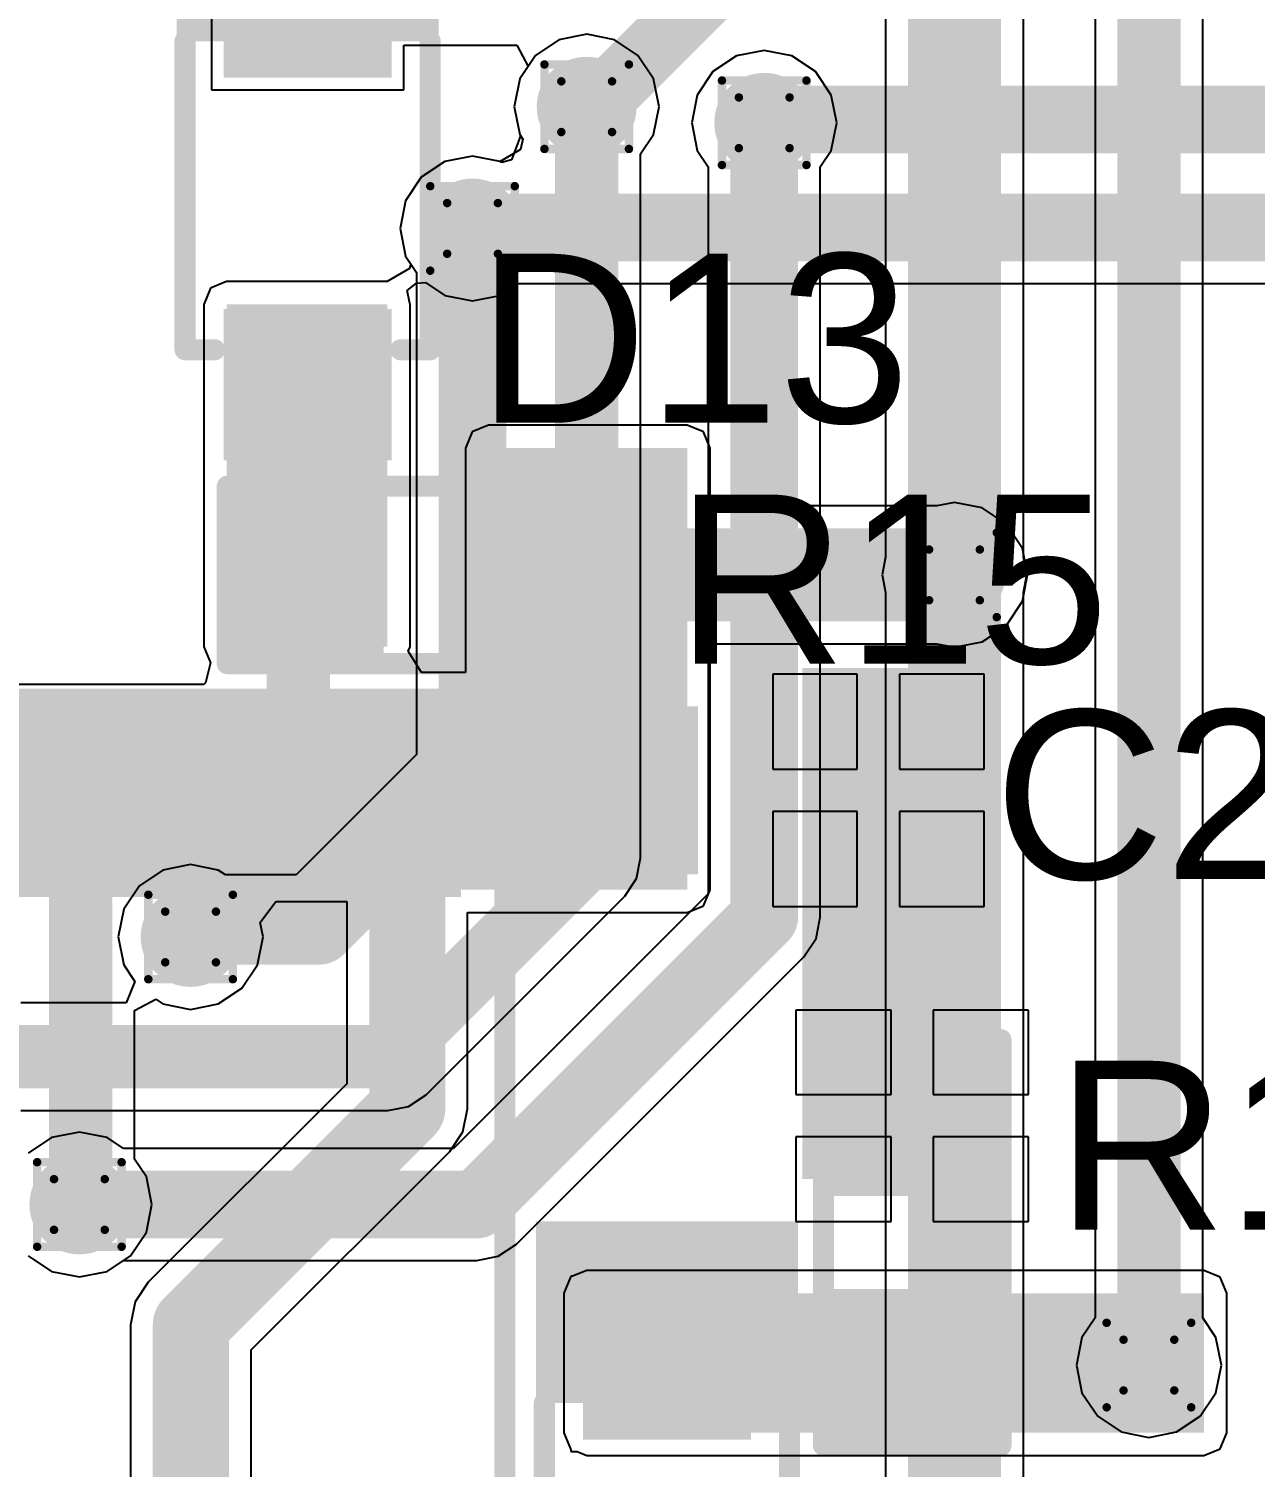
# Model space of a CAD drawing. Header units: inches. Extents: x -0.3 to 9.9, y -0.4 to 5.
# Drawn here: x 1.811 to 2.1011, y 0.5948 to 0.9353 of the extents above; entities that cross this region are included whole.
import ezdxf

# ---------------------------------------------------------------- set-up
doc = ezdxf.new("R2010")
doc.units = ezdxf.units.IN
doc.header["$MEASUREMENT"] = 0
for name, color, linetype in [('Bottom Layer', 5, 'Continuous'), ('Bottom Solder', 6, 'Continuous'), ('Drill Drawing', 1, 'Continuous'), ('Top Layer', 1, 'Continuous'), ('Top Overlay', 2, 'Continuous'), ('Top Paste', 8, 'Continuous'), ('Top Solder', 216, 'Continuous'), ('Via Holes', 16, 'Continuous')]:
    doc.layers.add(name, color=color, linetype=linetype)
doc.styles.add('Arial', font='', dxfattribs={"height": 0.2})
doc.styles.get('Arial').set_extended_font_data('Arial')

# ---------------------------------------------------------------- blocks, each defined once
blk = doc.blocks.new('14_TSSOP_53')
at = {"layer": 'Top Layer'}
for points in [[(-0.12992, 0.08563), (-0.08858, 0.08563), (-0.08858, 0.06791), (-0.12992, 0.06791)], [(0.08858, 0.08563), (0.12992, 0.08563), (0.12992, 0.06791), (0.08858, 0.06791)], [(-0.12992, 0.06004), (-0.08858, 0.06004), (-0.08858, 0.04232), (-0.12992, 0.04232)], [(0.08858, 0.06004), (0.12992, 0.06004), (0.12992, 0.04232), (0.08858, 0.04232)], [(-0.12992, 0.03445), (-0.08858, 0.03445), (-0.08858, 0.01673), (-0.12992, 0.01673)], [(0.08858, 0.03445), (0.12992, 0.03445), (0.12992, 0.01673), (0.08858, 0.01673)], [(-0.12992, 0.00886), (-0.08858, 0.00886), (-0.08858, -0.00886), (-0.12992, -0.00886)], [(0.08858, 0.00886), (0.12992, 0.00886), (0.12992, -0.00886), (0.08858, -0.00886)], [(-0.12992, -0.01673), (-0.08858, -0.01673), (-0.08858, -0.03445), (-0.12992, -0.03445)], [(0.08858, -0.01673), (0.12992, -0.01673), (0.12992, -0.03445), (0.08858, -0.03445)], [(-0.12992, -0.04232), (-0.08858, -0.04232), (-0.08858, -0.06004), (-0.12992, -0.06004)], [(0.08858, -0.04232), (0.12992, -0.04232), (0.12992, -0.06004), (0.08858, -0.06004)], [(-0.12992, -0.06791), (-0.08858, -0.06791), (-0.08858, -0.08563), (-0.12992, -0.08563)], [(0.08858, -0.06791), (0.12992, -0.06791), (0.12992, -0.08563), (0.08858, -0.08563)]]:
    blk.add_hatch(color=1, dxfattribs=at).paths.add_polyline_path(points)
at = {"layer": 'Top Overlay'}
blk.add_hatch(color=2, dxfattribs=at).paths.add_polyline_path([(-0.08401, 0.068), (-0.07301, 0.068), (-0.07301, 0.086), (-0.08401, 0.086)])
at = {"layer": 'Top Paste'}
for points in [[(-0.12992, 0.08563), (-0.08858, 0.08563), (-0.08858, 0.06791), (-0.12992, 0.06791)], [(0.08858, 0.08563), (0.12992, 0.08563), (0.12992, 0.06791), (0.08858, 0.06791)], [(-0.12992, 0.06004), (-0.08858, 0.06004), (-0.08858, 0.04232), (-0.12992, 0.04232)], [(0.08858, 0.06004), (0.12992, 0.06004), (0.12992, 0.04232), (0.08858, 0.04232)], [(-0.12992, 0.03445), (-0.08858, 0.03445), (-0.08858, 0.01673), (-0.12992, 0.01673)], [(0.08858, 0.03445), (0.12992, 0.03445), (0.12992, 0.01673), (0.08858, 0.01673)], [(-0.12992, 0.00886), (-0.08858, 0.00886), (-0.08858, -0.00886), (-0.12992, -0.00886)], [(0.08858, 0.00886), (0.12992, 0.00886), (0.12992, -0.00886), (0.08858, -0.00886)], [(-0.12992, -0.01673), (-0.08858, -0.01673), (-0.08858, -0.03445), (-0.12992, -0.03445)], [(0.08858, -0.01673), (0.12992, -0.01673), (0.12992, -0.03445), (0.08858, -0.03445)], [(-0.12992, -0.04232), (-0.08858, -0.04232), (-0.08858, -0.06004), (-0.12992, -0.06004)], [(0.08858, -0.04232), (0.12992, -0.04232), (0.12992, -0.06004), (0.08858, -0.06004)], [(-0.12992, -0.06791), (-0.08858, -0.06791), (-0.08858, -0.08563), (-0.12992, -0.08563)], [(0.08858, -0.06791), (0.12992, -0.06791), (0.12992, -0.08563), (0.08858, -0.08563)]]:
    blk.add_hatch(color=8, dxfattribs=at).paths.add_polyline_path(points)
at = {"layer": 'Top Solder'}
for points in [[(-0.13392, 0.08963), (-0.08458, 0.08963), (-0.08458, 0.06391), (-0.13392, 0.06391)], [(0.08458, 0.08963), (0.13392, 0.08963), (0.13392, 0.06391), (0.08458, 0.06391)], [(-0.13392, 0.06404), (-0.08458, 0.06404), (-0.08458, 0.03832), (-0.13392, 0.03832)], [(0.08458, 0.06404), (0.13392, 0.06404), (0.13392, 0.03832), (0.08458, 0.03832)], [(-0.13392, 0.03845), (-0.08458, 0.03845), (-0.08458, 0.01273), (-0.13392, 0.01273)], [(0.08458, 0.03845), (0.13392, 0.03845), (0.13392, 0.01273), (0.08458, 0.01273)], [(-0.13392, 0.01286), (-0.08458, 0.01286), (-0.08458, -0.01286), (-0.13392, -0.01286)], [(0.08458, 0.01286), (0.13392, 0.01286), (0.13392, -0.01286), (0.08458, -0.01286)], [(-0.13392, -0.01273), (-0.08458, -0.01273), (-0.08458, -0.03845), (-0.13392, -0.03845)], [(0.08458, -0.01273), (0.13392, -0.01273), (0.13392, -0.03845), (0.08458, -0.03845)], [(-0.13392, -0.03832), (-0.08458, -0.03832), (-0.08458, -0.06404), (-0.13392, -0.06404)], [(0.08458, -0.03832), (0.13392, -0.03832), (0.13392, -0.06404), (0.08458, -0.06404)], [(-0.13392, -0.06391), (-0.08458, -0.06391), (-0.08458, -0.08963), (-0.13392, -0.08963)], [(0.08458, -0.06391), (0.13392, -0.06391), (0.13392, -0.08963), (0.08458, -0.08963)]]:
    blk.add_hatch(color=216, dxfattribs=at).paths.add_polyline_path(points)
at = {"layer": 'Top Overlay'}
for points, const_width in [([(-0.09, 0.1), (0.09, 0.1)], 0.005), ([(-0.09, 0.1), (-0.09, 0.092)], 0.005), ([(0.09, 0.1), (0.09, 0.092)], 0.005), ([(-0.141, 0.082), (-0.136, 0.077)], 0.00787), ([(-0.141, 0.082), (-0.141, 0.072)], 0.00787), ([(-0.136, 0.077), (-0.141, 0.072)], 0.00787), ([(-0.09, -0.092), (-0.09, -0.1)], 0.005), ([(0.09, -0.092), (0.09, -0.1)], 0.005), ([(-0.09, -0.1), (0.09, -0.1)], 0.005)]:
    blk.add_lwpolyline(points, dxfattribs=dict(at, const_width=const_width))
for points, const_width in [([(-0.09125, 0.1, 1), (-0.08875, 0.1, 1)], 0.0025), ([(-0.09125, 0.1, 1), (-0.08875, 0.1, 1)], 0.0025), ([(0.08875, 0.1, 1), (0.09125, 0.1, 1)], 0.0025), ([(0.08875, 0.1, 1), (0.09125, 0.1, 1)], 0.0025), ([(-0.09125, 0.092, 1), (-0.08875, 0.092, 1)], 0.0025), ([(0.08875, 0.092, 1), (0.09125, 0.092, 1)], 0.0025), ([(-0.14297, 0.082, 1), (-0.13903, 0.082, 1)], 0.00394), ([(-0.14297, 0.082, 1), (-0.13903, 0.082, 1)], 0.00394), ([(-0.13797, 0.077, 1), (-0.13403, 0.077, 1)], 0.00394), ([(-0.13797, 0.077, 1), (-0.13403, 0.077, 1)], 0.00394), ([(-0.14297, 0.072, 1), (-0.13903, 0.072, 1)], 0.00394), ([(-0.14297, 0.072, 1), (-0.13903, 0.072, 1)], 0.00394), ([(-0.09125, -0.092, 1), (-0.08875, -0.092, 1)], 0.0025), ([(0.08875, -0.092, 1), (0.09125, -0.092, 1)], 0.0025), ([(-0.09125, -0.1, 1), (-0.08875, -0.1, 1)], 0.0025), ([(-0.09125, -0.1, 1), (-0.08875, -0.1, 1)], 0.0025), ([(0.08875, -0.1, 1), (0.09125, -0.1, 1)], 0.0025), ([(0.08875, -0.1, 1), (0.09125, -0.1, 1)], 0.0025)]:
    blk.add_lwpolyline(points, format="xyb", close=True, dxfattribs=dict(at, const_width=const_width))
blk = doc.blocks.new('R___0603_86')
at = {"layer": 'Top Layer'}
for points in [[(-0.015, 0.0175), (-0.015, -0.0175), (-0.045, -0.0175), (-0.045, 0.0175)], [(0.045, 0.0175), (0.045, -0.0175), (0.015, -0.0175), (0.015, 0.0175)]]:
    blk.add_hatch(color=1, dxfattribs=at).paths.add_polyline_path(points)
at = {"layer": 'Top Paste'}
for points in [[(-0.015, 0.0175), (-0.015, -0.0175), (-0.045, -0.0175), (-0.045, 0.0175)], [(0.045, 0.0175), (0.045, -0.0175), (0.015, -0.0175), (0.015, 0.0175)]]:
    blk.add_hatch(color=8, dxfattribs=at).paths.add_polyline_path(points)
at = {"layer": 'Top Solder'}
for points in [[(-0.011, 0.0215), (-0.011, -0.0215), (-0.049, -0.0215), (-0.049, 0.0215)], [(0.049, 0.0215), (0.049, -0.0215), (0.011, -0.0215), (0.011, 0.0215)]]:
    blk.add_hatch(color=216, dxfattribs=at).paths.add_polyline_path(points)
at = {"layer": 'Top Overlay', "const_width": 0.005}
for points in [[(0.048, 0.021), (-0.048, 0.021)], [(-0.048, -0.021), (-0.048, 0.021)], [(0.048, -0.021), (0.048, 0.021)], [(0.048, -0.021), (-0.048, -0.021)]]:
    blk.add_lwpolyline(points, dxfattribs=at)
at = {"layer": 'Top Overlay', "const_width": 0.0025}
for points in [[(-0.04925, 0.021, 1), (-0.04675, 0.021, 1)], [(-0.04925, 0.021, 1), (-0.04675, 0.021, 1)], [(0.04675, 0.021, 1), (0.04925, 0.021, 1)], [(0.04675, 0.021, 1), (0.04925, 0.021, 1)], [(-0.04925, -0.021, 1), (-0.04675, -0.021, 1)], [(-0.04925, -0.021, 1), (-0.04675, -0.021, 1)], [(0.04675, -0.021, 1), (0.04925, -0.021, 1)], [(0.04675, -0.021, 1), (0.04925, -0.021, 1)]]:
    blk.add_lwpolyline(points, format="xyb", close=True, dxfattribs=at)
blk = doc.blocks.new('R___0603_89')
at = {"layer": 'Top Layer'}
for points in [[(-0.015, 0.0175), (-0.015, -0.0175), (-0.045, -0.0175), (-0.045, 0.0175)], [(0.045, 0.0175), (0.045, -0.0175), (0.015, -0.0175), (0.015, 0.0175)]]:
    blk.add_hatch(color=1, dxfattribs=at).paths.add_polyline_path(points)
at = {"layer": 'Top Paste'}
for points in [[(-0.015, 0.0175), (-0.015, -0.0175), (-0.045, -0.0175), (-0.045, 0.0175)], [(0.045, 0.0175), (0.045, -0.0175), (0.015, -0.0175), (0.015, 0.0175)]]:
    blk.add_hatch(color=8, dxfattribs=at).paths.add_polyline_path(points)
at = {"layer": 'Top Solder'}
for points in [[(-0.011, 0.0215), (-0.011, -0.0215), (-0.049, -0.0215), (-0.049, 0.0215)], [(0.049, 0.0215), (0.049, -0.0215), (0.011, -0.0215), (0.011, 0.0215)]]:
    blk.add_hatch(color=216, dxfattribs=at).paths.add_polyline_path(points)
at = {"layer": 'Top Overlay', "const_width": 0.005}
for points in [[(-0.048, -0.021), (-0.048, 0.021)], [(-0.048, 0.021), (0.048, 0.021)], [(0.048, -0.021), (0.048, 0.021)], [(-0.048, -0.021), (0.048, -0.021)]]:
    blk.add_lwpolyline(points, dxfattribs=at)
at = {"layer": 'Top Overlay', "const_width": 0.0025}
for points in [[(-0.04925, 0.021, 1), (-0.04675, 0.021, 1)], [(-0.04925, 0.021, 1), (-0.04675, 0.021, 1)], [(0.04675, 0.021, 1), (0.04925, 0.021, 1)], [(0.04675, 0.021, 1), (0.04925, 0.021, 1)], [(-0.04925, -0.021, 1), (-0.04675, -0.021, 1)], [(-0.04925, -0.021, 1), (-0.04675, -0.021, 1)], [(0.04675, -0.021, 1), (0.04925, -0.021, 1)], [(0.04675, -0.021, 1), (0.04925, -0.021, 1)]]:
    blk.add_lwpolyline(points, format="xyb", close=True, dxfattribs=at)
blk = doc.blocks.new('SOD_323_154')
at = {"layer": 'Top Layer'}
for points in [[(-0.02953, -0.01772), (-0.06102, -0.01772), (-0.06102, 0.01772), (-0.02953, 0.01772)], [(0.06102, -0.01772), (0.02953, -0.01772), (0.02953, 0.01772), (0.06102, 0.01772)]]:
    blk.add_hatch(color=1, dxfattribs=at).paths.add_polyline_path(points)
at = {"layer": 'Top Overlay'}
for points in [[(-0.079, 0.019), (-0.036, 0.019), (-0.036, 0.031), (-0.079, 0.031)], [(-0.079, -0.02), (-0.062, -0.02), (-0.062, 0.02), (-0.079, 0.02)], [(-0.079, -0.031), (-0.036, -0.031), (-0.036, -0.019), (-0.079, -0.019)]]:
    blk.add_hatch(color=2, dxfattribs=at).paths.add_polyline_path(points)
at = {"layer": 'Top Paste'}
for points in [[(-0.02953, -0.01772), (-0.06102, -0.01772), (-0.06102, 0.01772), (-0.02953, 0.01772)], [(0.06102, -0.01772), (0.02953, -0.01772), (0.02953, 0.01772), (0.06102, 0.01772)]]:
    blk.add_hatch(color=8, dxfattribs=at).paths.add_polyline_path(points)
at = {"layer": 'Top Solder'}
for points in [[(-0.02736, -0.01988), (-0.06319, -0.01988), (-0.06319, 0.01988), (-0.02736, 0.01988)], [(0.06319, -0.01988), (0.02736, -0.01988), (0.02736, 0.01988), (0.06319, 0.01988)]]:
    blk.add_hatch(color=216, dxfattribs=at).paths.add_polyline_path(points)
at = {"layer": 'Top Overlay', "const_width": 0.005}
for points in [[(0.037, 0.029), (-0.036, 0.029)], [(0.037, 0.022), (0.037, 0.029)], [(0.037, -0.029), (0.037, -0.022)], [(0.037, -0.029), (-0.036, -0.029)]]:
    blk.add_lwpolyline(points, dxfattribs=at)
at = {"layer": 'Top Overlay', "const_width": 0.0025}
for points in [[(-0.03725, 0.029, 1), (-0.03475, 0.029, 1)], [(0.03575, 0.029, 1), (0.03825, 0.029, 1)], [(0.03575, 0.029, 1), (0.03825, 0.029, 1)], [(0.03575, 0.022, 1), (0.03825, 0.022, 1)], [(0.03575, -0.022, 1), (0.03825, -0.022, 1)], [(-0.03725, -0.029, 1), (-0.03475, -0.029, 1)], [(0.03575, -0.029, 1), (0.03825, -0.029, 1)], [(0.03575, -0.029, 1), (0.03825, -0.029, 1)]]:
    blk.add_lwpolyline(points, format="xyb", close=True, dxfattribs=at)
blk = doc.blocks.new('SOD_323_156')
at = {"layer": 'Top Layer'}
for points in [[(-0.02953, -0.01772), (-0.06102, -0.01772), (-0.06102, 0.01772), (-0.02953, 0.01772)], [(0.06102, -0.01772), (0.02953, -0.01772), (0.02953, 0.01772), (0.06102, 0.01772)]]:
    blk.add_hatch(color=1, dxfattribs=at).paths.add_polyline_path(points)
at = {"layer": 'Top Overlay'}
for points in [[(-0.079, 0.019), (-0.036, 0.019), (-0.036, 0.031), (-0.079, 0.031)], [(-0.079, -0.02), (-0.062, -0.02), (-0.062, 0.02), (-0.079, 0.02)], [(-0.079, -0.031), (-0.036, -0.031), (-0.036, -0.019), (-0.079, -0.019)]]:
    blk.add_hatch(color=2, dxfattribs=at).paths.add_polyline_path(points)
at = {"layer": 'Top Paste'}
for points in [[(-0.02953, -0.01772), (-0.06102, -0.01772), (-0.06102, 0.01772), (-0.02953, 0.01772)], [(0.06102, -0.01772), (0.02953, -0.01772), (0.02953, 0.01772), (0.06102, 0.01772)]]:
    blk.add_hatch(color=8, dxfattribs=at).paths.add_polyline_path(points)
at = {"layer": 'Top Solder'}
for points in [[(-0.02736, -0.01988), (-0.06319, -0.01988), (-0.06319, 0.01988), (-0.02736, 0.01988)], [(0.06319, -0.01988), (0.02736, -0.01988), (0.02736, 0.01988), (0.06319, 0.01988)]]:
    blk.add_hatch(color=216, dxfattribs=at).paths.add_polyline_path(points)
at = {"layer": 'Top Overlay', "const_width": 0.005}
for points in [[(0.037, 0.029), (-0.036, 0.029)], [(0.037, 0.022), (0.037, 0.029)], [(0.037, -0.029), (0.037, -0.022)], [(0.037, -0.029), (-0.036, -0.029)]]:
    blk.add_lwpolyline(points, dxfattribs=at)
at = {"layer": 'Top Overlay', "const_width": 0.0025}
for points in [[(-0.03725, 0.029, 1), (-0.03475, 0.029, 1)], [(0.03575, 0.029, 1), (0.03825, 0.029, 1)], [(0.03575, 0.029, 1), (0.03825, 0.029, 1)], [(0.03575, 0.022, 1), (0.03825, 0.022, 1)], [(0.03575, -0.022, 1), (0.03825, -0.022, 1)], [(-0.03725, -0.029, 1), (-0.03475, -0.029, 1)], [(0.03575, -0.029, 1), (0.03825, -0.029, 1)], [(0.03575, -0.029, 1), (0.03825, -0.029, 1)]]:
    blk.add_lwpolyline(points, format="xyb", close=True, dxfattribs=at)
blk = doc.blocks.new('C___0603_198')
at = {"layer": 'Top Layer'}
for points in [[(-0.015, 0.0175), (-0.015, -0.0175), (-0.045, -0.0175), (-0.045, 0.0175)], [(0.045, 0.0175), (0.045, -0.0175), (0.015, -0.0175), (0.015, 0.0175)]]:
    blk.add_hatch(color=1, dxfattribs=at).paths.add_polyline_path(points)
at = {"layer": 'Top Paste'}
for points in [[(-0.015, 0.0175), (-0.015, -0.0175), (-0.045, -0.0175), (-0.045, 0.0175)], [(0.045, 0.0175), (0.045, -0.0175), (0.015, -0.0175), (0.015, 0.0175)]]:
    blk.add_hatch(color=8, dxfattribs=at).paths.add_polyline_path(points)
at = {"layer": 'Top Solder'}
for points in [[(-0.01264, 0.01986), (-0.01264, -0.01986), (-0.04736, -0.01986), (-0.04736, 0.01986)], [(0.04736, 0.01986), (0.04736, -0.01986), (0.01264, -0.01986), (0.01264, 0.01986)]]:
    blk.add_hatch(color=216, dxfattribs=at).paths.add_polyline_path(points)
at = {"layer": 'Top Overlay', "const_width": 0.005}
for points in [[(-0.049, 0.021), (-0.049, -0.021)], [(-0.018, 0.021), (-0.049, 0.021)], [(0.049, 0.021), (0.018, 0.021)], [(0.049, 0.021), (0.049, -0.021)], [(-0.018, -0.021), (-0.049, -0.021)], [(0.049, -0.021), (0.018, -0.021)]]:
    blk.add_lwpolyline(points, dxfattribs=at)
at = {"layer": 'Top Overlay', "const_width": 0.0025}
for points in [[(-0.05025, 0.021, 1), (-0.04775, 0.021, 1)], [(-0.05025, 0.021, 1), (-0.04775, 0.021, 1)], [(-0.01925, 0.021, 1), (-0.01675, 0.021, 1)], [(0.01675, 0.021, 1), (0.01925, 0.021, 1)], [(0.04775, 0.021, 1), (0.05025, 0.021, 1)], [(0.04775, 0.021, 1), (0.05025, 0.021, 1)], [(-0.05025, -0.021, 1), (-0.04775, -0.021, 1)], [(-0.05025, -0.021, 1), (-0.04775, -0.021, 1)], [(-0.01925, -0.021, 1), (-0.01675, -0.021, 1)], [(0.01675, -0.021, 1), (0.01925, -0.021, 1)], [(0.04775, -0.021, 1), (0.05025, -0.021, 1)], [(0.04775, -0.021, 1), (0.05025, -0.021, 1)]]:
    blk.add_lwpolyline(points, format="xyb", close=True, dxfattribs=at)

msp = doc.modelspace()

# ---------------------------------------------------------------- hatches: boundary and pattern name
at = {"layer": 'Bottom Layer'}
h = msp.add_hatch(color=5, dxfattribs=at)
edge = h.paths.add_edge_path()
edge.add_arc((1.943, 0.91681), 0.01181, 0, 360)
h = msp.add_hatch(color=5, dxfattribs=at)
edge = h.paths.add_edge_path()
edge.add_arc((1.985, 0.913), 0.01181, 0, 360)
h = msp.add_hatch(color=5, dxfattribs=at)
edge = h.paths.add_edge_path()
edge.add_arc((1.916, 0.888), 0.01181, 0, 360)
h = msp.add_hatch(color=5, dxfattribs=at)
edge = h.paths.add_edge_path()
edge.add_arc((2.03, 0.806), 0.01181, 0, 360)
h = msp.add_hatch(color=5, dxfattribs=at)
edge = h.paths.add_edge_path()
edge.add_arc((1.84931, 0.72031), 0.01181, 0, 360)
h = msp.add_hatch(color=5, dxfattribs=at)
edge = h.paths.add_edge_path()
edge.add_arc((1.823, 0.657), 0.01181, 0, 360)
h = msp.add_hatch(color=5, dxfattribs=at)
edge = h.paths.add_edge_path()
edge.add_arc((2.076, 0.619), 0.01181, 0, 360)
at = {"layer": 'Bottom Solder'}
h = msp.add_hatch(color=6, dxfattribs=at)
edge = h.paths.add_edge_path()
edge.add_arc((1.943, 0.91681), 0.00591, 0, 360)
h = msp.add_hatch(color=6, dxfattribs=at)
edge = h.paths.add_edge_path()
edge.add_arc((1.985, 0.913), 0.00591, 0, 360)
h = msp.add_hatch(color=6, dxfattribs=at)
edge = h.paths.add_edge_path()
edge.add_arc((1.916, 0.888), 0.00591, 0, 360)
h = msp.add_hatch(color=6, dxfattribs=at)
edge = h.paths.add_edge_path()
edge.add_arc((2.03, 0.806), 0.00591, 0, 360)
h = msp.add_hatch(color=6, dxfattribs=at)
edge = h.paths.add_edge_path()
edge.add_arc((1.84931, 0.72031), 0.00591, 0, 360)
h = msp.add_hatch(color=6, dxfattribs=at)
edge = h.paths.add_edge_path()
edge.add_arc((1.823, 0.657), 0.00591, 0, 360)
h = msp.add_hatch(color=6, dxfattribs=at)
edge = h.paths.add_edge_path()
edge.add_arc((2.076, 0.619), 0.00591, 0, 360)
at = {"layer": 'Top Layer'}
h = msp.add_hatch(color=1, dxfattribs=at)
edge = h.paths.add_edge_path()
edge.add_arc((1.943, 0.91681), 0.01181, 0, 360)
h = msp.add_hatch(color=1, dxfattribs=at)
edge = h.paths.add_edge_path()
edge.add_arc((1.985, 0.913), 0.01181, 0, 360)
h = msp.add_hatch(color=1, dxfattribs=at)
edge = h.paths.add_edge_path()
edge.add_arc((1.916, 0.888), 0.01181, 0, 360)
for points in [[(1.85782, 0.789), (1.89582, 0.789), (1.89582, 0.87), (1.85782, 0.87)], [(1.96678, 0.836), (1.91978, 0.836), (1.91978, 0.7315), (1.96678, 0.7315)], [(2.041, 0.784), (1.994, 0.784), (1.994, 0.663), (2.041, 0.663)], [(1.89078, 0.7315), (1.96678, 0.7315), (1.96678, 0.7775), (1.89078, 0.7775)], [(1.943, 0.603), (2.089, 0.603), (2.089, 0.636), (1.943, 0.636)]]:
    msp.add_hatch(color=1, dxfattribs=at).paths.add_polyline_path(points)
h = msp.add_hatch(color=1, dxfattribs=at)
edge = h.paths.add_edge_path()
edge.add_arc((2.03, 0.806), 0.01181, 0, 360)
h = msp.add_hatch(color=1, dxfattribs=at)
edge = h.paths.add_edge_path()
edge.add_arc((1.84931, 0.72031), 0.01181, 0, 360)
h = msp.add_hatch(color=1, dxfattribs=at)
edge = h.paths.add_edge_path()
edge.add_arc((1.823, 0.657), 0.01181, 0, 360)
h = msp.add_hatch(color=1, dxfattribs=at)
edge = h.paths.add_edge_path()
edge.add_arc((2.076, 0.619), 0.01181, 0, 360)
at = {"layer": 'Top Solder'}
h = msp.add_hatch(color=216, dxfattribs=at)
edge = h.paths.add_edge_path()
edge.add_arc((1.943, 0.91681), 0.00591, 0, 360)
h = msp.add_hatch(color=216, dxfattribs=at)
edge = h.paths.add_edge_path()
edge.add_arc((1.985, 0.913), 0.00591, 0, 360)
h = msp.add_hatch(color=216, dxfattribs=at)
edge = h.paths.add_edge_path()
edge.add_arc((1.916, 0.888), 0.00591, 0, 360)
h = msp.add_hatch(color=216, dxfattribs=at)
edge = h.paths.add_edge_path()
edge.add_arc((2.03, 0.806), 0.00591, 0, 360)
h = msp.add_hatch(color=216, dxfattribs=at)
edge = h.paths.add_edge_path()
edge.add_arc((1.84931, 0.72031), 0.00591, 0, 360)
h = msp.add_hatch(color=216, dxfattribs=at)
edge = h.paths.add_edge_path()
edge.add_arc((1.823, 0.657), 0.00591, 0, 360)
h = msp.add_hatch(color=216, dxfattribs=at)
edge = h.paths.add_edge_path()
edge.add_arc((2.076, 0.619), 0.00591, 0, 360)
at = {"layer": 'Via Holes'}
h = msp.add_hatch(color=7, dxfattribs=at)
edge = h.paths.add_edge_path()
edge.add_arc((1.943, 0.91681), 0.00591, 0, 360)
h = msp.add_hatch(color=7, dxfattribs=at)
edge = h.paths.add_edge_path()
edge.add_arc((1.985, 0.913), 0.00591, 0, 360)
h = msp.add_hatch(color=7, dxfattribs=at)
edge = h.paths.add_edge_path()
edge.add_arc((1.916, 0.888), 0.00591, 0, 360)
h = msp.add_hatch(color=7, dxfattribs=at)
edge = h.paths.add_edge_path()
edge.add_arc((2.03, 0.806), 0.00591, 0, 360)
h = msp.add_hatch(color=7, dxfattribs=at)
edge = h.paths.add_edge_path()
edge.add_arc((1.84931, 0.72031), 0.00591, 0, 360)
h = msp.add_hatch(color=7, dxfattribs=at)
edge = h.paths.add_edge_path()
edge.add_arc((1.823, 0.657), 0.00591, 0, 360)
h = msp.add_hatch(color=7, dxfattribs=at)
edge = h.paths.add_edge_path()
edge.add_arc((2.076, 0.619), 0.00591, 0, 360)

# ---------------------------------------------------------------- linework, layer by layer
at = {"layer": 'Bottom Layer'}
for p, q in [((2.06326, 1.12982), (2.06326, 0.63018)), ((2.08874, 0.63018), (2.08874, 1.12982)), ((2.01369, 1.07984), (2.01369, 0.81016)), ((2.04631, 0.81016), (2.04631, 1.07984)), ((1.943, 0.93395), (1.93644, 0.93265)), ((1.94956, 0.93265), (1.943, 0.93395)), ((1.93644, 0.93265), (1.93088, 0.92893)), ((1.95512, 0.92893), (1.94956, 0.93265)), ((1.985, 0.93014), (1.97844, 0.92884)), ((1.99156, 0.92884), (1.985, 0.93014)), ((1.93088, 0.92893), (1.92716, 0.92337)), ((1.95884, 0.92337), (1.95512, 0.92893)), ((1.97844, 0.92884), (1.97288, 0.92512)), ((1.99712, 0.92512), (1.99156, 0.92884)), ((1.92716, 0.92337), (1.92586, 0.91681)), ((1.96014, 0.91681), (1.95884, 0.92337)), ((1.97288, 0.92512), (1.96916, 0.91956)), ((2.00084, 0.91956), (1.99712, 0.92512)), ((1.96916, 0.91956), (1.96786, 0.913)), ((2.00214, 0.913), (2.00084, 0.91956)), ((1.92586, 0.91681), (1.92716, 0.91025)), ((1.95884, 0.91025), (1.96014, 0.91681)), ((1.96786, 0.913), (1.96916, 0.90644)), ((2.00084, 0.90644), (2.00214, 0.913)), ((1.92716, 0.91025), (1.92792, 0.90912)), ((1.92792, 0.90912), (1.92734, 0.90665)), ((1.95574, 0.90563), (1.95884, 0.91025)), ((1.92734, 0.90665), (1.92256, 0.90384)), ((1.95574, 0.739), (1.95574, 0.90563)), ((1.96916, 0.90644), (1.97175, 0.90258)), ((1.99825, 0.90258), (2.00084, 0.90644)), ((1.90944, 0.90384), (1.90388, 0.90012)), ((1.916, 0.90514), (1.90944, 0.90384)), ((1.92256, 0.90384), (1.916, 0.90514)), ((1.97175, 0.90258), (1.97175, 0.73049)), ((1.99825, 0.725), (1.99825, 0.90258)), ((1.90388, 0.90012), (1.90016, 0.89456)), ((1.90016, 0.89456), (1.89886, 0.888)), ((1.89886, 0.888), (1.90016, 0.88144)), ((1.90016, 0.88144), (1.90275, 0.87758)), ((1.90275, 0.87758), (1.90275, 0.76349)), ((2.01369, 0.81016), (2.01286, 0.806)), ((2.04714, 0.806), (2.04631, 0.81016)), ((2.01286, 0.806), (2.01369, 0.80184)), ((2.04631, 0.80184), (2.04714, 0.806)), ((2.01369, 0.80184), (2.01369, 0.441)), ((2.04631, 0.44776), (2.04631, 0.80184)), ((1.90275, 0.76349), (1.87428, 0.73502)), ((1.95477, 0.73412), (1.95574, 0.739)), ((1.84275, 0.73615), (1.83719, 0.73243)), ((1.84931, 0.73745), (1.84275, 0.73615)), ((1.85587, 0.73615), (1.84931, 0.73745)), ((1.85755, 0.73502), (1.85587, 0.73615)), ((1.83719, 0.73243), (1.83348, 0.72687)), ((1.87428, 0.73502), (1.85755, 0.73502)), ((1.95201, 0.72999), (1.95477, 0.73412)), ((1.90501, 0.68299), (1.95201, 0.72999)), ((1.97175, 0.73049), (1.91151, 0.67025)), ((1.83348, 0.72687), (1.83217, 0.72031)), ((1.99725, 0.71993), (1.99825, 0.725)), ((1.83217, 0.72031), (1.83348, 0.71375)), ((1.99437, 0.71563), (1.99725, 0.71993)), ((1.92637, 0.64763), (1.99437, 0.71563)), ((1.83348, 0.71375), (1.83615, 0.70974)), ((1.83615, 0.70974), (1.83403, 0.70474)), ((1.83403, 0.70474), (1.80918, 0.70474)), ((1.90088, 0.68023), (1.90501, 0.68299)), ((1.80918, 0.67926), (1.896, 0.67926)), ((1.896, 0.67926), (1.90088, 0.68023)), ((1.823, 0.67414), (1.81644, 0.67284)), ((1.82956, 0.67284), (1.823, 0.67414)), ((1.81644, 0.67284), (1.81088, 0.66912)), ((1.83342, 0.67025), (1.82956, 0.67284)), ((1.91151, 0.67025), (1.83342, 0.67025)), ((1.92207, 0.64475), (1.92637, 0.64763)), ((1.81088, 0.64488), (1.81644, 0.64116)), ((1.82956, 0.64116), (1.83342, 0.64375)), ((1.83342, 0.64375), (1.917, 0.64375)), ((1.917, 0.64375), (1.92207, 0.64475)), ((1.81644, 0.64116), (1.823, 0.63986)), ((1.823, 0.63986), (1.82956, 0.64116)), ((2.06326, 0.63018), (2.06016, 0.62556)), ((2.09184, 0.62556), (2.08874, 0.63018)), ((2.06016, 0.62556), (2.05886, 0.619)), ((2.09314, 0.619), (2.09184, 0.62556)), ((2.05886, 0.619), (2.06016, 0.61244)), ((2.09184, 0.61244), (2.09314, 0.619)), ((2.06016, 0.61244), (2.06388, 0.60688)), ((2.08812, 0.60688), (2.09184, 0.61244)), ((2.06388, 0.60688), (2.06944, 0.60316)), ((2.08256, 0.60316), (2.08812, 0.60688)), ((2.06944, 0.60316), (2.076, 0.60186)), ((2.076, 0.60186), (2.08256, 0.60316))]:
    msp.add_line(p, q, dxfattribs=at)
for points, const_width in [([(2.076, 0.619), (2.076, 1.14167)], 0.015), ([(2.03, 0.806), (2.03, 1.084)], 0.022), ([(1.943, 0.739), (1.943, 0.91681)], 0.015), ([(1.985, 0.725), (1.985, 0.913)], 0.016), ([(1.916, 0.758), (1.916, 0.888)], 0.016), ([(2.03, 0.441), (2.03, 0.806)], 0.022), ([(1.87977, 0.72177), (1.916, 0.758)], 0.016), ([(1.896, 0.692), (1.943, 0.739)], 0.015), ([(1.917, 0.657), (1.985, 0.725)], 0.016), ([(1.84931, 0.72031), (1.85077, 0.72177)], 0.016), ([(1.85077, 0.72177), (1.87977, 0.72177)], 0.016), ([(1.798, 0.692), (1.896, 0.692)], 0.015), ([(1.823, 0.657), (1.917, 0.657)], 0.016)]:
    msp.add_lwpolyline(points, dxfattribs=dict(at, const_width=const_width))
for points, const_width in [([(1.93925, 0.91681, 1), (1.94675, 0.91681, 1)], 0.0075), ([(1.981, 0.913, 1), (1.989, 0.913, 1)], 0.008), ([(1.912, 0.888, 1), (1.92, 0.888, 1)], 0.008), ([(2.0245, 0.806, 1), (2.0355, 0.806, 1)], 0.011), ([(2.0245, 0.806, 1), (2.0355, 0.806, 1)], 0.011), ([(1.912, 0.758, 1), (1.92, 0.758, 1)], 0.008), ([(1.912, 0.758, 1), (1.92, 0.758, 1)], 0.008), ([(1.93925, 0.739, 1), (1.94675, 0.739, 1)], 0.0075), ([(1.93925, 0.739, 1), (1.94675, 0.739, 1)], 0.0075), ([(1.981, 0.725, 1), (1.989, 0.725, 1)], 0.008), ([(1.981, 0.725, 1), (1.989, 0.725, 1)], 0.008), ([(1.84677, 0.72177, 1), (1.85477, 0.72177, 1)], 0.008), ([(1.84677, 0.72177, 1), (1.85477, 0.72177, 1)], 0.008), ([(1.87577, 0.72177, 1), (1.88377, 0.72177, 1)], 0.008), ([(1.87577, 0.72177, 1), (1.88377, 0.72177, 1)], 0.008), ([(1.84531, 0.72031, 1), (1.85331, 0.72031, 1)], 0.008), ([(1.89225, 0.692, 1), (1.89975, 0.692, 1)], 0.0075), ([(1.89225, 0.692, 1), (1.89975, 0.692, 1)], 0.0075), ([(1.819, 0.657, 1), (1.827, 0.657, 1)], 0.008), ([(1.913, 0.657, 1), (1.921, 0.657, 1)], 0.008), ([(1.913, 0.657, 1), (1.921, 0.657, 1)], 0.008), ([(2.07225, 0.619, 1), (2.07975, 0.619, 1)], 0.0075)]:
    msp.add_lwpolyline(points, format="xyb", close=True, dxfattribs=dict(at, const_width=const_width))
at = {"layer": 'Drill Drawing', "const_width": 0.002}
for points in [[(1.933, 0.92681), (1.953, 0.92681)], [(1.933, 0.90681), (1.933, 0.92681)], [(1.953, 0.90681), (1.953, 0.92681)], [(1.937, 0.92281), (1.949, 0.92281)], [(1.937, 0.91081), (1.937, 0.92281)], [(1.949, 0.91081), (1.949, 0.92281)], [(1.975, 0.923), (1.995, 0.923)], [(1.975, 0.903), (1.975, 0.923)], [(1.995, 0.903), (1.995, 0.923)], [(1.979, 0.919), (1.991, 0.919)], [(1.979, 0.907), (1.979, 0.919)], [(1.991, 0.907), (1.991, 0.919)], [(1.937, 0.91081), (1.949, 0.91081)], [(1.933, 0.90681), (1.953, 0.90681)], [(1.979, 0.907), (1.991, 0.907)], [(1.975, 0.903), (1.995, 0.903)], [(1.906, 0.898), (1.926, 0.898)], [(1.906, 0.878), (1.906, 0.898)], [(1.926, 0.878), (1.926, 0.898)], [(1.91, 0.894), (1.922, 0.894)], [(1.91, 0.882), (1.91, 0.894)], [(1.922, 0.882), (1.922, 0.894)], [(1.91, 0.882), (1.922, 0.882)], [(1.906, 0.878), (1.926, 0.878)], [(2.02, 0.816), (2.04, 0.816)], [(2.02, 0.796), (2.02, 0.816)], [(2.04, 0.796), (2.04, 0.816)], [(2.024, 0.812), (2.036, 0.812)], [(2.024, 0.8), (2.024, 0.812)], [(2.036, 0.8), (2.036, 0.812)], [(2.024, 0.8), (2.036, 0.8)], [(2.02, 0.796), (2.04, 0.796)], [(1.83931, 0.73031), (1.85931, 0.73031)], [(1.83931, 0.71031), (1.83931, 0.73031)], [(1.85931, 0.71031), (1.85931, 0.73031)], [(1.84331, 0.72631), (1.85531, 0.72631)], [(1.84331, 0.71431), (1.84331, 0.72631)], [(1.85531, 0.71431), (1.85531, 0.72631)], [(1.84331, 0.71431), (1.85531, 0.71431)], [(1.83931, 0.71031), (1.85931, 0.71031)], [(1.813, 0.667), (1.833, 0.667)], [(1.813, 0.647), (1.813, 0.667)], [(1.833, 0.647), (1.833, 0.667)], [(1.817, 0.663), (1.829, 0.663)], [(1.817, 0.651), (1.817, 0.663)], [(1.829, 0.651), (1.829, 0.663)], [(1.817, 0.651), (1.829, 0.651)], [(1.813, 0.647), (1.833, 0.647)], [(2.066, 0.629), (2.086, 0.629)], [(2.066, 0.609), (2.066, 0.629)], [(2.086, 0.609), (2.086, 0.629)], [(2.07, 0.625), (2.082, 0.625)], [(2.07, 0.613), (2.07, 0.625)], [(2.082, 0.613), (2.082, 0.625)], [(2.07, 0.613), (2.082, 0.613)], [(2.066, 0.609), (2.086, 0.609)]]:
    msp.add_lwpolyline(points, dxfattribs=at)
at = {"layer": 'Drill Drawing', "const_width": 0.001}
for points in [[(1.9325, 0.92681, 1), (1.9335, 0.92681, 1)], [(1.9325, 0.92681, 1), (1.9335, 0.92681, 1)], [(1.9525, 0.92681, 1), (1.9535, 0.92681, 1)], [(1.9525, 0.92681, 1), (1.9535, 0.92681, 1)], [(1.9365, 0.92281, 1), (1.9375, 0.92281, 1)], [(1.9365, 0.92281, 1), (1.9375, 0.92281, 1)], [(1.9485, 0.92281, 1), (1.9495, 0.92281, 1)], [(1.9485, 0.92281, 1), (1.9495, 0.92281, 1)], [(1.9745, 0.923, 1), (1.9755, 0.923, 1)], [(1.9745, 0.923, 1), (1.9755, 0.923, 1)], [(1.9945, 0.923, 1), (1.9955, 0.923, 1)], [(1.9945, 0.923, 1), (1.9955, 0.923, 1)], [(1.9785, 0.919, 1), (1.9795, 0.919, 1)], [(1.9785, 0.919, 1), (1.9795, 0.919, 1)], [(1.9905, 0.919, 1), (1.9915, 0.919, 1)], [(1.9905, 0.919, 1), (1.9915, 0.919, 1)], [(1.9365, 0.91081, 1), (1.9375, 0.91081, 1)], [(1.9365, 0.91081, 1), (1.9375, 0.91081, 1)], [(1.9485, 0.91081, 1), (1.9495, 0.91081, 1)], [(1.9485, 0.91081, 1), (1.9495, 0.91081, 1)], [(1.9325, 0.90681, 1), (1.9335, 0.90681, 1)], [(1.9325, 0.90681, 1), (1.9335, 0.90681, 1)], [(1.9525, 0.90681, 1), (1.9535, 0.90681, 1)], [(1.9525, 0.90681, 1), (1.9535, 0.90681, 1)], [(1.9785, 0.907, 1), (1.9795, 0.907, 1)], [(1.9785, 0.907, 1), (1.9795, 0.907, 1)], [(1.9905, 0.907, 1), (1.9915, 0.907, 1)], [(1.9905, 0.907, 1), (1.9915, 0.907, 1)], [(1.9745, 0.903, 1), (1.9755, 0.903, 1)], [(1.9745, 0.903, 1), (1.9755, 0.903, 1)], [(1.9945, 0.903, 1), (1.9955, 0.903, 1)], [(1.9945, 0.903, 1), (1.9955, 0.903, 1)], [(1.9055, 0.898, 1), (1.9065, 0.898, 1)], [(1.9055, 0.898, 1), (1.9065, 0.898, 1)], [(1.9255, 0.898, 1), (1.9265, 0.898, 1)], [(1.9255, 0.898, 1), (1.9265, 0.898, 1)], [(1.9095, 0.894, 1), (1.9105, 0.894, 1)], [(1.9095, 0.894, 1), (1.9105, 0.894, 1)], [(1.9215, 0.894, 1), (1.9225, 0.894, 1)], [(1.9215, 0.894, 1), (1.9225, 0.894, 1)], [(1.9095, 0.882, 1), (1.9105, 0.882, 1)], [(1.9095, 0.882, 1), (1.9105, 0.882, 1)], [(1.9215, 0.882, 1), (1.9225, 0.882, 1)], [(1.9215, 0.882, 1), (1.9225, 0.882, 1)], [(1.9055, 0.878, 1), (1.9065, 0.878, 1)], [(1.9055, 0.878, 1), (1.9065, 0.878, 1)], [(1.9255, 0.878, 1), (1.9265, 0.878, 1)], [(1.9255, 0.878, 1), (1.9265, 0.878, 1)], [(2.0195, 0.816, 1), (2.0205, 0.816, 1)], [(2.0195, 0.816, 1), (2.0205, 0.816, 1)], [(2.0395, 0.816, 1), (2.0405, 0.816, 1)], [(2.0395, 0.816, 1), (2.0405, 0.816, 1)], [(2.0235, 0.812, 1), (2.0245, 0.812, 1)], [(2.0235, 0.812, 1), (2.0245, 0.812, 1)], [(2.0355, 0.812, 1), (2.0365, 0.812, 1)], [(2.0355, 0.812, 1), (2.0365, 0.812, 1)], [(2.0235, 0.8, 1), (2.0245, 0.8, 1)], [(2.0235, 0.8, 1), (2.0245, 0.8, 1)], [(2.0355, 0.8, 1), (2.0365, 0.8, 1)], [(2.0355, 0.8, 1), (2.0365, 0.8, 1)], [(2.0195, 0.796, 1), (2.0205, 0.796, 1)], [(2.0195, 0.796, 1), (2.0205, 0.796, 1)], [(2.0395, 0.796, 1), (2.0405, 0.796, 1)], [(2.0395, 0.796, 1), (2.0405, 0.796, 1)], [(1.83881, 0.73031, 1), (1.83981, 0.73031, 1)], [(1.83881, 0.73031, 1), (1.83981, 0.73031, 1)], [(1.85881, 0.73031, 1), (1.85981, 0.73031, 1)], [(1.85881, 0.73031, 1), (1.85981, 0.73031, 1)], [(1.84281, 0.72631, 1), (1.84381, 0.72631, 1)], [(1.84281, 0.72631, 1), (1.84381, 0.72631, 1)], [(1.85481, 0.72631, 1), (1.85581, 0.72631, 1)], [(1.85481, 0.72631, 1), (1.85581, 0.72631, 1)], [(1.84281, 0.71431, 1), (1.84381, 0.71431, 1)], [(1.84281, 0.71431, 1), (1.84381, 0.71431, 1)], [(1.85481, 0.71431, 1), (1.85581, 0.71431, 1)], [(1.85481, 0.71431, 1), (1.85581, 0.71431, 1)], [(1.83881, 0.71031, 1), (1.83981, 0.71031, 1)], [(1.83881, 0.71031, 1), (1.83981, 0.71031, 1)], [(1.85881, 0.71031, 1), (1.85981, 0.71031, 1)], [(1.85881, 0.71031, 1), (1.85981, 0.71031, 1)], [(1.8125, 0.667, 1), (1.8135, 0.667, 1)], [(1.8125, 0.667, 1), (1.8135, 0.667, 1)], [(1.8325, 0.667, 1), (1.8335, 0.667, 1)], [(1.8325, 0.667, 1), (1.8335, 0.667, 1)], [(1.8165, 0.663, 1), (1.8175, 0.663, 1)], [(1.8165, 0.663, 1), (1.8175, 0.663, 1)], [(1.8285, 0.663, 1), (1.8295, 0.663, 1)], [(1.8285, 0.663, 1), (1.8295, 0.663, 1)], [(1.8165, 0.651, 1), (1.8175, 0.651, 1)], [(1.8165, 0.651, 1), (1.8175, 0.651, 1)], [(1.8285, 0.651, 1), (1.8295, 0.651, 1)], [(1.8285, 0.651, 1), (1.8295, 0.651, 1)], [(1.8125, 0.647, 1), (1.8135, 0.647, 1)], [(1.8125, 0.647, 1), (1.8135, 0.647, 1)], [(1.8325, 0.647, 1), (1.8335, 0.647, 1)], [(1.8325, 0.647, 1), (1.8335, 0.647, 1)], [(2.0655, 0.629, 1), (2.0665, 0.629, 1)], [(2.0655, 0.629, 1), (2.0665, 0.629, 1)], [(2.0855, 0.629, 1), (2.0865, 0.629, 1)], [(2.0855, 0.629, 1), (2.0865, 0.629, 1)], [(2.0695, 0.625, 1), (2.0705, 0.625, 1)], [(2.0695, 0.625, 1), (2.0705, 0.625, 1)], [(2.0815, 0.625, 1), (2.0825, 0.625, 1)], [(2.0815, 0.625, 1), (2.0825, 0.625, 1)], [(2.0695, 0.613, 1), (2.0705, 0.613, 1)], [(2.0695, 0.613, 1), (2.0705, 0.613, 1)], [(2.0815, 0.613, 1), (2.0825, 0.613, 1)], [(2.0815, 0.613, 1), (2.0825, 0.613, 1)], [(2.0655, 0.609, 1), (2.0665, 0.609, 1)], [(2.0655, 0.609, 1), (2.0665, 0.609, 1)], [(2.0855, 0.609, 1), (2.0865, 0.609, 1)], [(2.0855, 0.609, 1), (2.0865, 0.609, 1)]]:
    msp.add_lwpolyline(points, format="xyb", close=True, dxfattribs=at)
at = {"layer": 'Top Layer'}
for p, q in [((1.85428, 0.9623), (1.85428, 0.9208)), ((1.89972, 0.9208), (1.89972, 0.93136)), ((1.89972, 0.93136), (1.92649, 0.93136)), ((1.92649, 0.93136), (1.92916, 0.92636)), ((1.92916, 0.92636), (1.92716, 0.92337)), ((1.92716, 0.92337), (1.92586, 0.91681)), ((1.85428, 0.9208), (1.89972, 0.9208)), ((1.92586, 0.91681), (1.92716, 0.91025)), ((1.92737, 0.90994), (1.9252, 0.9042)), ((1.92716, 0.91025), (1.92737, 0.90994)), ((1.90944, 0.90384), (1.90388, 0.90012)), ((1.916, 0.90514), (1.90944, 0.90384)), ((1.92256, 0.90384), (1.916, 0.90514)), ((1.92291, 0.9036), (1.92256, 0.90384)), ((1.9252, 0.9042), (1.92291, 0.9036)), ((1.90388, 0.90012), (1.90016, 0.89456)), ((1.90016, 0.89456), (1.89886, 0.888)), ((1.89886, 0.888), (1.90016, 0.88144)), ((1.90112, 0.87855), (1.89582, 0.87541)), ((1.90016, 0.88144), (1.90117, 0.87993)), ((1.90137, 0.87964), (1.90112, 0.87855)), ((1.90117, 0.87993), (1.90137, 0.87964)), ((1.85782, 0.87541), (1.85399, 0.87383)), ((1.89582, 0.87541), (1.85782, 0.87541)), ((1.90055, 0.8733), (1.90276, 0.87501)), ((1.90276, 0.87501), (1.90487, 0.87522)), ((1.90487, 0.87522), (1.90944, 0.87216)), ((1.92256, 0.87216), (1.9267, 0.87493)), ((1.9267, 0.87493), (2.47222, 0.87493)), ((1.85399, 0.87383), (1.85241, 0.87)), ((1.90106, 0.87062), (1.90055, 0.8733)), ((1.90944, 0.87216), (1.916, 0.87086)), ((1.916, 0.87086), (1.92256, 0.87216)), ((1.85241, 0.87), (1.85241, 0.789)), ((1.90123, 0.87), (1.90106, 0.87062)), ((1.90123, 0.8697), (1.90123, 0.87)), ((1.90123, 0.87), (1.90123, 0.87)), ((1.90123, 0.789), (1.90123, 0.8697)), ((1.91978, 0.84141), (1.91595, 0.83983)), ((1.96678, 0.84141), (1.91978, 0.84141)), ((1.97061, 0.83983), (1.96678, 0.84141)), ((1.91595, 0.83983), (1.91437, 0.836)), ((1.97219, 0.836), (1.97061, 0.83983)), ((1.91437, 0.836), (1.91437, 0.78292)), ((1.97219, 0.82231), (1.97219, 0.836)), ((2.02584, 0.82231), (1.97219, 0.82231)), ((2.03, 0.82314), (2.02584, 0.82231)), ((2.03656, 0.82184), (2.03, 0.82314)), ((2.04212, 0.81812), (2.03656, 0.82184)), ((2.04249, 0.81757), (2.04212, 0.81812)), ((2.04254, 0.81754), (2.04249, 0.81757)), ((2.04607, 0.81224), (2.04254, 0.81754)), ((2.04731, 0.806), (2.04607, 0.81224)), ((2.04607, 0.79976), (2.04731, 0.806)), ((2.04254, 0.79446), (2.04607, 0.79976)), ((2.03656, 0.79016), (2.04212, 0.79388)), ((2.04212, 0.79388), (2.04249, 0.79443)), ((2.04249, 0.79443), (2.04254, 0.79446)), ((2.03, 0.78886), (2.03656, 0.79016)), ((1.85241, 0.789), (1.85399, 0.78517)), ((1.90078, 0.78792), (1.90123, 0.789)), ((1.90392, 0.78292), (1.90078, 0.78792)), ((1.97219, 0.7315), (1.97219, 0.78969)), ((1.97219, 0.78969), (2.02584, 0.78969)), ((2.02584, 0.78969), (2.03, 0.78886)), ((1.85399, 0.78517), (1.85282, 0.78046)), ((1.85242, 0.78008), (1.76573, 0.78008)), ((1.85282, 0.78046), (1.85242, 0.78008)), ((1.91437, 0.78292), (1.90392, 0.78292)), ((2.007, 0.7825), (1.987, 0.7825)), ((1.987, 0.7825), (1.987, 0.76)), ((2.007, 0.76), (2.007, 0.7825)), ((2.037, 0.7825), (2.017, 0.7825)), ((2.017, 0.7825), (2.017, 0.76)), ((2.037, 0.76), (2.037, 0.7825)), ((1.987, 0.76), (2.007, 0.76)), ((2.017, 0.76), (2.037, 0.76)), ((2.007, 0.75), (1.987, 0.75)), ((1.987, 0.75), (1.987, 0.7275)), ((2.007, 0.7275), (2.007, 0.75)), ((2.037, 0.75), (2.017, 0.75)), ((2.017, 0.75), (2.017, 0.7275)), ((2.037, 0.7275), (2.037, 0.75)), ((1.86577, 0.72374), (1.86945, 0.72874)), ((1.86945, 0.72874), (1.88628, 0.72874)), ((1.88628, 0.72874), (1.88628, 0.68559)), ((1.97061, 0.72768), (1.97219, 0.7315)), ((1.91483, 0.67968), (1.91483, 0.72609)), ((1.91483, 0.72609), (1.96678, 0.72609)), ((1.96678, 0.72609), (1.97061, 0.72768)), ((1.987, 0.7275), (2.007, 0.7275)), ((2.017, 0.7275), (2.037, 0.7275)), ((1.86645, 0.72031), (1.86577, 0.72374)), ((1.86515, 0.71375), (1.86645, 0.72031)), ((1.86143, 0.70819), (1.86515, 0.71375)), ((1.85587, 0.70448), (1.86143, 0.70819)), ((1.83607, 0.70293), (1.84107, 0.7056)), ((1.84107, 0.7056), (1.84275, 0.70448)), ((1.83607, 0.6677), (1.83607, 0.70293)), ((1.84275, 0.70448), (1.84931, 0.70317)), ((1.84931, 0.70317), (1.85587, 0.70448)), ((2.015, 0.703), (1.9925, 0.703)), ((1.9925, 0.703), (1.9925, 0.683)), ((2.015, 0.683), (2.015, 0.703)), ((2.0475, 0.703), (2.025, 0.703)), ((2.025, 0.703), (2.025, 0.683)), ((2.0475, 0.683), (2.0475, 0.703)), ((1.88628, 0.68559), (1.83928, 0.63859)), ((1.9925, 0.683), (2.015, 0.683)), ((2.025, 0.683), (2.0475, 0.683)), ((1.91374, 0.67421), (1.91483, 0.67967)), ((1.91483, 0.67967), (1.91483, 0.67968)), ((1.91065, 0.66958), (1.91374, 0.67421)), ((2.015, 0.673), (1.9925, 0.673)), ((1.9925, 0.673), (1.9925, 0.653)), ((2.015, 0.653), (2.015, 0.673)), ((2.0475, 0.673), (2.025, 0.673)), ((2.025, 0.673), (2.025, 0.653)), ((2.0475, 0.653), (2.0475, 0.673)), ((1.83884, 0.66356), (1.83607, 0.6677)), ((1.86365, 0.62258), (1.91065, 0.66958)), ((1.84014, 0.657), (1.83884, 0.66356)), ((1.83884, 0.65044), (1.84014, 0.657)), ((1.83512, 0.64488), (1.83884, 0.65044)), ((1.9925, 0.653), (2.015, 0.653)), ((2.025, 0.653), (2.0475, 0.653)), ((1.81088, 0.64488), (1.81644, 0.64116)), ((1.82956, 0.64116), (1.83512, 0.64488)), ((1.81644, 0.64116), (1.823, 0.63986)), ((1.823, 0.63986), (1.82956, 0.64116)), ((1.93965, 0.64002), (1.93928, 0.64002)), ((1.93928, 0.64002), (1.93928, 0.63987)), ((1.943, 0.64141), (1.93965, 0.64002)), ((2.089, 0.64141), (1.943, 0.64141)), ((2.09283, 0.63983), (2.089, 0.64141)), ((1.83928, 0.63859), (1.83619, 0.63396)), ((1.93917, 0.63983), (1.93759, 0.636)), ((1.93928, 0.63987), (1.93917, 0.63983)), ((2.09441, 0.636), (2.09283, 0.63983)), ((1.83619, 0.63396), (1.8351, 0.62849)), ((1.93759, 0.636), (1.93759, 0.603)), ((2.09441, 0.603), (2.09441, 0.636)), ((1.8351, 0.62849), (1.8351, 0.62849)), ((1.8351, 0.62849), (1.8351, 0.57949)), ((1.86365, 0.57949), (1.86365, 0.62258)), ((1.93759, 0.603), (1.93917, 0.59917)), ((2.09283, 0.59917), (2.09441, 0.603)), ((1.93917, 0.59917), (1.93928, 0.59913)), ((2.089, 0.59759), (2.09283, 0.59917)), ((1.93928, 0.59913), (1.93928, 0.59853)), ((1.93928, 0.59853), (1.94073, 0.59853)), ((1.94073, 0.59853), (1.943, 0.59759)), ((1.943, 0.59759), (2.089, 0.59759))]:
    msp.add_line(p, q, dxfattribs=at)
for points, const_width in [([(1.94481, 0.91681), (2.051, 1.023)], 0.015), ([(1.943, 0.91681), (1.94481, 0.91681)], 0.015), ([(1.985, 0.913), (1.9858, 0.9138)], 0.016), ([(1.9858, 0.9138), (2.61352, 0.9138)], 0.016), ([(1.916, 0.888), (1.91619, 0.88819)], 0.016), ([(1.91619, 0.88819), (2.59217, 0.88819)], 0.016), ([(1.87482, 0.75441), (1.87482, 0.807)], 0.015), ([(1.94328, 0.7935), (1.95578, 0.806)], 0.022), ([(1.95578, 0.806), (2.03, 0.806)], 0.022), ([(2.03, 0.806), (2.031, 0.806)], 0.022), ([(1.94328, 0.78375), (1.94328, 0.7935)], 0.022), ([(1.82332, 0.75409), (1.82364, 0.75441)], 0.015), ([(1.82332, 0.65732), (1.82332, 0.75409)], 0.015), ([(1.84923, 0.75441), (1.84927, 0.75437)], 0.015), ([(1.84927, 0.72035), (1.84927, 0.75437)], 0.015), ([(1.90055, 0.67967), (1.90055, 0.75145)], 0.018), ([(1.84927, 0.72035), (1.84931, 0.72031)], 0.015), ([(1.84937, 0.62849), (1.90055, 0.67967)], 0.018), ([(1.823, 0.657), (1.82332, 0.65732)], 0.015), ([(1.84937, 0.57059), (1.84937, 0.62849)], 0.018)]:
    msp.add_lwpolyline(points, dxfattribs=dict(at, const_width=const_width))
for points, const_width in [([(1.93925, 0.91681, 1), (1.94675, 0.91681, 1)], 0.0075), ([(1.94106, 0.91681, 1), (1.94856, 0.91681, 1)], 0.0075), ([(1.94106, 0.91681, 1), (1.94856, 0.91681, 1)], 0.0075), ([(1.981, 0.913, 1), (1.989, 0.913, 1)], 0.008), ([(1.9818, 0.9138, 1), (1.9898, 0.9138, 1)], 0.008), ([(1.9818, 0.9138, 1), (1.9898, 0.9138, 1)], 0.008), ([(1.912, 0.888, 1), (1.92, 0.888, 1)], 0.008), ([(1.91219, 0.88819, 1), (1.92019, 0.88819, 1)], 0.008), ([(1.91219, 0.88819, 1), (1.92019, 0.88819, 1)], 0.008), ([(1.87107, 0.807, 1), (1.87857, 0.807, 1)], 0.0075), ([(1.95028, 0.806, 1), (1.96128, 0.806, 1)], 0.011), ([(1.95028, 0.806, 1), (1.96128, 0.806, 1)], 0.011), ([(2.0245, 0.806, 1), (2.0355, 0.806, 1)], 0.011), ([(2.0245, 0.806, 1), (2.0355, 0.806, 1)], 0.011), ([(2.0255, 0.806, 1), (2.0365, 0.806, 1)], 0.011), ([(1.93778, 0.7935, 1), (1.94878, 0.7935, 1)], 0.011), ([(1.93778, 0.7935, 1), (1.94878, 0.7935, 1)], 0.011), ([(1.93778, 0.78375, 1), (1.94878, 0.78375, 1)], 0.011), ([(1.81957, 0.75409, 1), (1.82707, 0.75409, 1)], 0.0075), ([(1.81957, 0.75409, 1), (1.82707, 0.75409, 1)], 0.0075), ([(1.81989, 0.75441, 1), (1.82739, 0.75441, 1)], 0.0075), ([(1.84548, 0.75441, 1), (1.85298, 0.75441, 1)], 0.0075), ([(1.84552, 0.75437, 1), (1.85302, 0.75437, 1)], 0.0075), ([(1.84552, 0.75437, 1), (1.85302, 0.75437, 1)], 0.0075), ([(1.87107, 0.75441, 1), (1.87857, 0.75441, 1)], 0.0075), ([(1.89605, 0.75145, 1), (1.90505, 0.75145, 1)], 0.009), ([(1.84552, 0.72035, 1), (1.85302, 0.72035, 1)], 0.0075), ([(1.84552, 0.72035, 1), (1.85302, 0.72035, 1)], 0.0075), ([(1.84556, 0.72031, 1), (1.85306, 0.72031, 1)], 0.0075), ([(1.89605, 0.67967, 1), (1.90505, 0.67967, 1)], 0.009), ([(1.89605, 0.67967, 1), (1.90505, 0.67967, 1)], 0.009), ([(1.81925, 0.657, 1), (1.82675, 0.657, 1)], 0.0075), ([(1.81957, 0.65732, 1), (1.82707, 0.65732, 1)], 0.0075), ([(1.81957, 0.65732, 1), (1.82707, 0.65732, 1)], 0.0075), ([(1.84487, 0.62849, 1), (1.85387, 0.62849, 1)], 0.009), ([(1.84487, 0.62849, 1), (1.85387, 0.62849, 1)], 0.009)]:
    msp.add_lwpolyline(points, format="xyb", close=True, dxfattribs=dict(at, const_width=const_width))

# ---------------------------------------------------------------- block references
for name, p, rotation in [('SOD_323_156', (1.877, 0.89628), 270), ('14_TSSOP_53', (1.82364, 0.64516), 90), ('C___0603_198', (1.982, 0.755), 180), ('R___0603_86', (2.02, 0.648), 270), ('SOD_323_154', (1.962, 0.574), 270)]:
    msp.add_blockref(name, p, dxfattribs=dict(rotation=rotation))
msp.add_blockref('R___0603_89', (1.906, 0.806))

# ---------------------------------------------------------------- texts
at = {"layer": 'Top Overlay', "style": 'Arial'}
for s, p in [('D13', (1.91702, 0.84201)), ('R15', (1.96407, 0.78501)), ('C21', (2.03935, 0.73401)), ('R19', (2.05402, 0.65101))]:
    msp.add_text(s, height=0.04, dxfattribs=at).set_placement(p)

doc.saveas('drawing.dxf')
